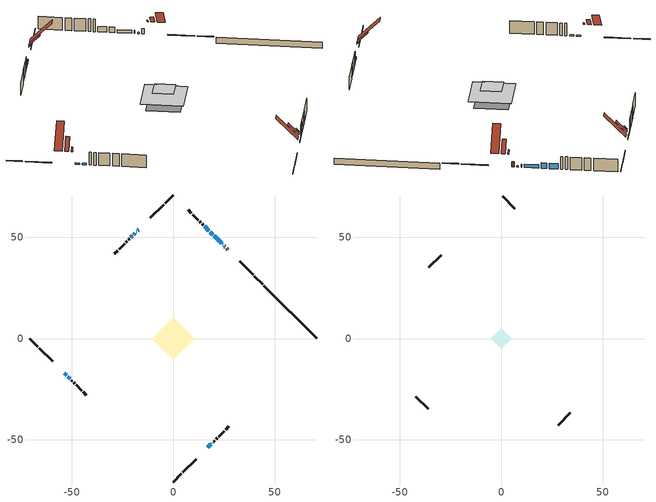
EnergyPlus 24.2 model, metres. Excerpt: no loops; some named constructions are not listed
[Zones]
conditioned space
 floor outside (Floor1 construction): -1.16,0 0,1.16 1.16,0 0,-1.16 z1.29
 floor adiabatic (AdiabaticFloorConstruction): -10.61,0 0,10.61 10.61,0 0,-10.61 z3.73
 floor foundation (Slab1 construction): -6.53,2.03 -2.03,6.53 6.53,-2.03 2.03,-6.53 z-0.94
 wall outside (RimJoist1 construction): 0,-70.84 4.04,-66.8 / -70.84,0 -66.8,-4.04 / 0,70.84 -4.04,66.8 / 44.07,26.77 40.03,30.81 z1.29:1.59
 wall outside (RimJoist2 construction): 4.7,-66.14 11.3,-59.54 / -66.14,-4.7 -59.54,-11.3 / -4.7,66.14 -11.3,59.54 / 39.37,31.47 32.77,38.07 z1.29:1.59
 wall outside (AdiabaticWallConstruction 1): 26.96,43.87 26.29,44.54 z1.29:3.32
 wall outside (AdiabaticWallConstruction): -53.73,-17.1 -52.67,-18.17 / -17.1,53.73 -17.46,53.38 / 25.64,45.2 25.28,45.56 / 17.1,-53.73 18.52,-52.32 / -52.01,-18.82 -50.95,-19.88 / -20.22,50.62 -20.93,49.91 z1.29:1.79; 24.63,46.21 24.48,46.36 / 23.82,47.01 20.23,50.61 / 19.17,-51.66 19.32,-51.51 / -18.11,52.72 -18.26,52.57 z1.29:2.51; 19.57,51.26 18.28,52.56 z1.29:3.4; 17.62,53.21 15.47,55.37 z1.29:3.32; -18.92,51.92 -19.56,51.27 z1.29:1.9
 wall outside (Wall1 construction): 19.98,-50.86 20.49,-50.35 / -50.3,-20.54 -49.79,-21.05 / -21.58,49.25 -22.09,48.74 / 14.81,56.03 14.3,56.53 z1.29:6.17
 wall outside (Wall2 construction): 21.14,-49.69 21.72,-49.11 / -49.13,-21.7 -48.55,-22.28 / -22.75,48.09 -23.33,47.51 / 13.65,57.19 13.07,57.77 z1.29:6.17
 wall outside (Wall3 construction): 22.38,-48.46 25.14,-45.7 / -47.89,-22.94 -45.14,-25.7 / -23.99,46.85 -26.74,44.09 / 12.41,58.43 9.65,61.18 z1.29:6.17
 wall outside (Wall4 construction): 25.79,-45.04 27.43,-43.41 / -44.48,-26.35 -42.85,-27.99 / -27.4,43.44 -29.03,41.8 / 8.99,61.84 7.36,63.47 z1.29:6.17
 wall foundation (FoundationWall1 construction): 70.84,0 44.72,26.11 z-0.94:1.29
 window (WindowConstruction): -53.73,-17.1 -52.67,-18.16 z1.29:1.79
 window (WindowConstruction 5): -17.1,53.73 -17.46,53.38 z1.29:1.79
 window (WindowConstruction 6): 25.64,45.2 25.28,45.55 z1.29:1.79
 window (WindowConstruction 7): 24.62,46.21 24.48,46.36 z1.29:2.51
 window (WindowConstruction 8): 23.82,47.01 20.23,50.61 z1.29:2.51
 window (WindowConstruction 9): 19.57,51.26 18.28,52.56 z1.29:3.4
 window (WindowConstruction 10): 17.62,53.21 15.47,55.37 z1.29:3.32
 window (WindowConstruction 11): 17.1,-53.73 18.52,-52.32 z1.29:1.79
 window (WindowConstruction 12): 19.18,-51.66 19.32,-51.52 z1.29:2.51
 window (WindowConstruction 1): -52.01,-18.82 -50.95,-19.88 z1.29:1.79
 window (WindowConstruction 2): -18.11,52.72 -18.26,52.58 z1.29:2.51
 window (WindowConstruction 3): -18.92,51.92 -19.56,51.27 z1.29:1.9
 window (WindowConstruction 4): -20.22,50.62 -20.93,49.91 z1.29:1.79
 door (Door): 26.96,43.87 26.29,44.54 z1.29:3.32
 ceiling adiabatic (AdiabaticFloorConstruction): 0,-10.61 10.61,0 0,10.61 -10.61,0 z3.73
 roof outside (Roof2 construction): 15.5,-55.34,6.17 12.8,-52.65,9.98 11.85,-53.6,9.98 14.54,-56.29,6.17; -55.34,-15.5,6.17 -52.65,-12.8,9.98 -53.6,-11.85,9.98 -56.29,-14.54,6.17; -15.5,55.34,6.17 -12.8,52.65,9.98 -11.85,53.6,9.98 -14.54,56.29,6.17; 28.57,42.27,6.17 25.88,39.57,9.98 26.83,38.62,9.98 29.52,41.31,6.17
 roof outside (Roof3 construction): 16.45,-54.39,6.17 15.61,-53.55,7.35 15.32,-53.85,7.35 16.15,-54.68,6.17; -54.39,-16.45,6.17 -53.55,-15.61,7.35 -53.85,-15.32,7.35 -54.68,-16.15,6.17; -16.45,54.39,6.17 -15.61,53.55,7.35 -15.32,53.85,7.35 -16.15,54.68,6.17; 27.62,43.22,6.17 26.78,42.38,7.35 27.08,42.09,7.35 27.91,42.92,6.17
attic - vented
 floor to conditioned space (Floor2 construction Reversed): -5.17,0 0,5.17 5.17,0 0,-5.17 z6.17
 floor to conditioned space (Floor3 construction Reversed): -4.28,0 0,4.28 4.28,0 0,-4.28 z6.17
 wall outside (Wall5 construction): 28.08,-42.75 34.13,-36.71 / -42.19,-28.64 -36.14,-34.69 / -29.69,41.15 -35.74,35.1 / 6.7,64.13 0.66,70.18 z1.29:6.17
 roof outside (Roof1 construction): 13.89,-56.95,6.17 8.42,-51.49,13.89 6.49,-53.42,13.89 11.95,-58.88,6.17; -56.95,-13.89,6.17 -51.49,-8.42,13.89 -53.42,-6.49,13.89 -58.88,-11.95,6.17; -13.89,56.95,6.17 -8.42,51.49,13.89 -6.49,53.42,13.89 -11.95,58.88,6.17; 30.18,40.66,6.17 24.72,35.19,13.89 26.65,33.26,13.89 32.11,38.72,6.17
[Material] Roughness=Rough; Thermal Absorptance=0.9
Name | Thickness {m} | Conductivity {W/m-K} | Density {kg/m3} | Specific Heat {J/kg-K} | Solar Absorptance | Visible Absorptance
ceiling loosefill ins | 0.169333 | 0.0480833 | 16.02 | 1046.75 | 0.7 | 0.7
ceiling stud and cavity | 0.1397 | 0.082902 | 65.682 | 1177.47 | 0.7 | 0.7
ceiling stud and cavity 1 | 0.1397 | 0.083689 | 65.682 | 1177.47 | 0.7 | 0.7
gypsum board | 0.0127 | 0.160291 | 801 | 837.4 | 0.6 | 0.6
[Construction]
Floor2 construction: ceiling loosefill ins, ceiling stud and cavity, gypsum board
Floor3 construction: ceiling loosefill ins, ceiling stud and cavity 1, gypsum board
[EnergyManagementSystem:Program]
total_airflows_program: Set total_infil_flow_rate = 0; Set total_mechvent_flow_rate = 0; Set total_natvent_flow_rate = 0; Set total_whf_flow_rate = 0; Set total_infil_flow_rate = total_infil_flow_rate + (infil_program_Qinf * 1); Set total_mechvent_flow_rate = total_mechvent_flow_rate + (infil_program_Qfan * 1); Set total_natvent_flow_rate = total_natvent_flow_rate + (natural_vent_program_Qnv * 1); Set total_whf_flow_rate = total_whf_flow_rate + (natural_vent_program_Qwhf * 1)
total_loads_program: Set loads_htg_tot = 0; Set loads_clg_tot = 0; If htg_load_cond > 0; Set loads_htg_tot = loads_htg_tot + (htg_load_cond - clg_load_cond) * 1.0; EndIf; Set loads_htg_tot = (@Max loads_htg_tot 0); If clg_load_cond > 0; Set loads_clg_tot = loads_clg_tot + (clg_load_cond - htg_load_cond) * 0.0; EndIf; Set loads_clg_tot = (@Max loads_clg_tot 0)
unit_heater_supply_fan_disaggregate_program: Set unit_heater_supply_fan_primary_htg = 0; If unit_heater_htg_coil_s > 0; Set unit_heater_supply_fan_primary_htg = unit_heater_supply_fan_s; EndIf
unmet_hours_program: Set htg_unmet_hours = 0; Set clg_unmet_hours = 0; Set unit_htg_unmet_hours = 0; If ((DayOfYear >= 1) && (DayOfYear <= 365)); Set unit_htg_unmet_hours = unit_htg_unmet_hours + conditioned_space_htg_unmet_s; If unit_htg_unmet_hours > htg_unmet_hours; Set htg_unmet_hours = unit_htg_unmet_hours; EndIf; EndIf
water_heater_EC_adj: If WarmupFlag == 0; Set dhw_e_cons = water_heater_energy + water_heater_on_cycle_parasitic + water_heater_off_cycle_parasitic; Set water_heater_ec_adj_act = 0.0 * dhw_e_cons / 1; EndIf
[EnergyManagementSystem:ProgramCallingManager]
component_loads_program_calling_manager: EndOfZoneTimestepAfterZoneReporting; component_loads_program
fridge_schedule_program_calling_manager: BeginZoneTimestepAfterInitHeatBalance; fridge_schedule_program
infil_program_calling_manager: BeginZoneTimestepAfterInitHeatBalance; infil_program
natural_vent_program_calling_manager: BeginZoneTimestepAfterInitHeatBalance; natural_vent_program
total_airflows_program_calling_manager: EndOfZoneTimestepAfterZoneReporting; total_airflows_program
total_loads_program_calling_manager: EndOfZoneTimestepAfterZoneReporting; total_loads_program
unit_heater_supply_fan_disaggregate_program_calling_manager: EndOfSystemTimestepBeforeHVACReporting; unit_heater_supply_fan_disaggregate_program
unmet_hours_program_calling_manager: EndOfZoneTimestepBeforeZoneReporting; unmet_hours_program
water_heater_EC_adj_ProgramManager: EndOfSystemTimestepBeforeHVACReporting; water_heater_EC_adj
[EnergyManagementSystem:OutputVariable] Type of Data in Variable=Summed
Name | EMS Variable | Update Frequency | EMS Program or Subroutine | Units
unit heater supply fan disaggregate htg primary | unit_heater_supply_fan_primary_htg | SystemTimestep | unit_heater_supply_fan_disaggregate_program | J
loads_htg_tot_peakload_outvar; loads_htg_tot_annual_outvar; Energy Management System Output Variable 1; Energy Management System Output Variable 45 | loads_htg_tot | ZoneTimestep | total_loads_program | J
loads_clg_tot_peakload_outvar; loads_clg_tot_annual_outvar; Energy Management System Output Variable 2; Energy Management System Output Variable 46 | loads_clg_tot | ZoneTimestep | total_loads_program | J
htg_unmet_hours_annual_outvar; Energy Management System Output Variable 3 | htg_unmet_hours | ZoneTimestep | unmet_hours_program | hr
clg_unmet_hours_annual_outvar; Energy Management System Output Variable 4 | clg_unmet_hours | ZoneTimestep | unmet_hours_program | hr
loads_htg_roofs_annual_outvar; Energy Management System Output Variable 5 | loads_htg_roofs | ZoneTimestep | component_loads_program | J
loads_htg_ceilings_annual_outvar; Energy Management System Output Variable 6 | loads_htg_ceilings | ZoneTimestep | component_loads_program | J
loads_htg_walls_annual_outvar; Energy Management System Output Variable 7 | loads_htg_walls | ZoneTimestep | component_loads_program | J
loads_htg_rim_joists_annual_outvar; Energy Management System Output Variable 8 | loads_htg_rim_joists | ZoneTimestep | component_loads_program | J
loads_htg_foundation_walls_annual_outvar; Energy Management System Output Variable 9 | loads_htg_foundation_walls | ZoneTimestep | component_loads_program | J
loads_htg_doors_annual_outvar; Energy Management System Output Variable 10 | loads_htg_doors | ZoneTimestep | component_loads_program | J
loads_htg_windows_conduction_annual_outvar; Energy Management System Output Variable 11 | loads_htg_windows_conduction | ZoneTimestep | component_loads_program | J
loads_htg_windows_solar_annual_outvar; Energy Management System Output Variable 12 | loads_htg_windows_solar | ZoneTimestep | component_loads_program | J
loads_htg_skylights_conduction_annual_outvar; Energy Management System Output Variable 13 | loads_htg_skylights_conduction | ZoneTimestep | component_loads_program | J
loads_htg_skylights_solar_annual_outvar; Energy Management System Output Variable 14 | loads_htg_skylights_solar | ZoneTimestep | component_loads_program | J
loads_htg_floors_annual_outvar; Energy Management System Output Variable 15 | loads_htg_floors | ZoneTimestep | component_loads_program | J
loads_htg_slabs_annual_outvar; Energy Management System Output Variable 16 | loads_htg_slabs | ZoneTimestep | component_loads_program | J
loads_htg_internal_mass_annual_outvar; Energy Management System Output Variable 17 | loads_htg_internal_mass | ZoneTimestep | component_loads_program | J
loads_htg_infil_annual_outvar; Energy Management System Output Variable 18 | loads_htg_infil | ZoneTimestep | component_loads_program | J
loads_htg_natvent_annual_outvar; Energy Management System Output Variable 19 | loads_htg_natvent | ZoneTimestep | component_loads_program | J
loads_htg_mechvent_annual_outvar; Energy Management System Output Variable 20 | loads_htg_mechvent | ZoneTimestep | component_loads_program | J
loads_htg_whf_annual_outvar; Energy Management System Output Variable 21 | loads_htg_whf | ZoneTimestep | component_loads_program | J
loads_htg_ducts_annual_outvar; Energy Management System Output Variable 22 | loads_htg_ducts | ZoneTimestep | component_loads_program | J
loads_htg_intgains_annual_outvar; Energy Management System Output Variable 23 | loads_htg_intgains | ZoneTimestep | component_loads_program | J
loads_htg_lighting_annual_outvar; Energy Management System Output Variable 24 | loads_htg_lighting | ZoneTimestep | component_loads_program | J
loads_clg_roofs_annual_outvar; Energy Management System Output Variable 25 | loads_clg_roofs | ZoneTimestep | component_loads_program | J
loads_clg_ceilings_annual_outvar; Energy Management System Output Variable 26 | loads_clg_ceilings | ZoneTimestep | component_loads_program | J
loads_clg_walls_annual_outvar; Energy Management System Output Variable 27 | loads_clg_walls | ZoneTimestep | component_loads_program | J
loads_clg_rim_joists_annual_outvar; Energy Management System Output Variable 28 | loads_clg_rim_joists | ZoneTimestep | component_loads_program | J
loads_clg_foundation_walls_annual_outvar; Energy Management System Output Variable 29 | loads_clg_foundation_walls | ZoneTimestep | component_loads_program | J
loads_clg_doors_annual_outvar; Energy Management System Output Variable 30 | loads_clg_doors | ZoneTimestep | component_loads_program | J
loads_clg_windows_conduction_annual_outvar; Energy Management System Output Variable 31 | loads_clg_windows_conduction | ZoneTimestep | component_loads_program | J
loads_clg_windows_solar_annual_outvar; Energy Management System Output Variable 32 | loads_clg_windows_solar | ZoneTimestep | component_loads_program | J
loads_clg_skylights_conduction_annual_outvar; Energy Management System Output Variable 33 | loads_clg_skylights_conduction | ZoneTimestep | component_loads_program | J
loads_clg_skylights_solar_annual_outvar; Energy Management System Output Variable 34 | loads_clg_skylights_solar | ZoneTimestep | component_loads_program | J
loads_clg_floors_annual_outvar; Energy Management System Output Variable 35 | loads_clg_floors | ZoneTimestep | component_loads_program | J
loads_clg_slabs_annual_outvar; Energy Management System Output Variable 36 | loads_clg_slabs | ZoneTimestep | component_loads_program | J
loads_clg_internal_mass_annual_outvar; Energy Management System Output Variable 37 | loads_clg_internal_mass | ZoneTimestep | component_loads_program | J
loads_clg_infil_annual_outvar; Energy Management System Output Variable 38 | loads_clg_infil | ZoneTimestep | component_loads_program | J
loads_clg_natvent_annual_outvar; Energy Management System Output Variable 39 | loads_clg_natvent | ZoneTimestep | component_loads_program | J
loads_clg_mechvent_annual_outvar; Energy Management System Output Variable 40 | loads_clg_mechvent | ZoneTimestep | component_loads_program | J
loads_clg_whf_annual_outvar; Energy Management System Output Variable 41 | loads_clg_whf | ZoneTimestep | component_loads_program | J
loads_clg_ducts_annual_outvar; Energy Management System Output Variable 42 | loads_clg_ducts | ZoneTimestep | component_loads_program | J
loads_clg_intgains_annual_outvar; Energy Management System Output Variable 43 | loads_clg_intgains | ZoneTimestep | component_loads_program | J
loads_clg_lighting_annual_outvar; Energy Management System Output Variable 44 | loads_clg_lighting | ZoneTimestep | component_loads_program | J
[Schedule:Day:Interval]
interior lighting schedule day: No, 01:00, 0.108182, 04:00, 0.0901515, 05:00, 0.0991667, 06:00, 0.162273, 07:00, 0.270455, 08:00, 0.342576, 10:00, 0.369621, 11:00, 0.351591, 12:00, 0.333561, 13:00, 0.324545, 14:00, 0.31553, 15:00, 0.333561, 16:00, 0.369621, 17:00, 0.450758, 18:00, 0.585985, 19:00, 0.775303, 20:00, 0.955606, 21:00, 0.991667, 22:00, 0.712197, 23:00, 0.360606, 24:00, 0.162273
interior lighting schedule day 1: No, 01:00, 0.100909, 04:00, 0.0840909, 05:00, 0.0925, 06:00, 0.151364, 07:00, 0.252273, 08:00, 0.319545, 10:00, 0.344773, 11:00, 0.327955, 12:00, 0.311136, 13:00, 0.302727, 14:00, 0.294318, 15:00, 0.311136, 16:00, 0.344773, 17:00, 0.420455, 18:00, 0.546591, 19:00, 0.723182, 20:00, 0.891364, 21:00, 0.925, 22:00, 0.664318, 23:00, 0.336364, 24:00, 0.151364
interior lighting schedule day 2: No, 01:00, 0.0927273, 04:00, 0.0772727, 05:00, 0.085, 06:00, 0.139091, 07:00, 0.231818, 08:00, 0.293636, 10:00, 0.316818, 11:00, 0.301364, 12:00, 0.285909, 13:00, 0.278182, 14:00, 0.270455, 15:00, 0.285909, 16:00, 0.316818, 17:00, 0.386364, 18:00, 0.502273, 19:00, 0.664545, 20:00, 0.819091, 21:00, 0.85, 22:00, 0.610455, 23:00, 0.309091, 24:00, 0.139091
interior lighting schedule day 3: No, 01:00, 0.0845455, 04:00, 0.0704545, 05:00, 0.0775, 06:00, 0.126818, 07:00, 0.211364, 08:00, 0.267727, 10:00, 0.288864, 11:00, 0.274773, 12:00, 0.260682, 13:00, 0.253636, 14:00, 0.246591, 15:00, 0.260682, 16:00, 0.288864, 17:00, 0.352273, 18:00, 0.457955, 19:00, 0.605909, 20:00, 0.746818, 21:00, 0.775, 22:00, 0.556591, 23:00, 0.281818, 24:00, 0.126818
interior lighting schedule day 4: No, 01:00, 0.0763636, 04:00, 0.0636364, 05:00, 0.07, 06:00, 0.114545, 07:00, 0.190909, 08:00, 0.241818, 10:00, 0.260909, 11:00, 0.248182, 12:00, 0.235455, 13:00, 0.229091, 14:00, 0.222727, 15:00, 0.235455, 16:00, 0.260909, 17:00, 0.318182, 18:00, 0.413636, 19:00, 0.547273, 20:00, 0.674545, 21:00, 0.7, 22:00, 0.502727, 23:00, 0.254545, 24:00, 0.114545
interior lighting schedule day 5: No, 01:00, 0.0727273, 04:00, 0.0606061, 05:00, 0.0666667, 06:00, 0.109091, 07:00, 0.181818, 08:00, 0.230303, 10:00, 0.248485, 11:00, 0.236364, 12:00, 0.224242, 13:00, 0.218182, 14:00, 0.212121, 15:00, 0.224242, 16:00, 0.248485, 17:00, 0.30303, 18:00, 0.393939, 19:00, 0.521212, 20:00, 0.642424, 21:00, 0.666667, 22:00, 0.478788, 23:00, 0.242424, 24:00, 0.109091
interior lighting schedule day 6: No, 01:00, 0.0745455, 04:00, 0.0621212, 05:00, 0.0683333, 06:00, 0.111818, 07:00, 0.186364, 08:00, 0.236061, 10:00, 0.254697, 11:00, 0.242273, 12:00, 0.229848, 13:00, 0.223636, 14:00, 0.217424, 15:00, 0.229848, 16:00, 0.254697, 17:00, 0.310606, 18:00, 0.403788, 19:00, 0.534242, 20:00, 0.658485, 21:00, 0.683333, 22:00, 0.490758, 23:00, 0.248485, 24:00, 0.111818
interior lighting schedule day 7: No, 01:00, 0.08, 04:00, 0.0666667, 05:00, 0.0733333, 06:00, 0.12, 07:00, 0.2, 08:00, 0.253333, 10:00, 0.273333, 11:00, 0.26, 12:00, 0.246667, 13:00, 0.24, 14:00, 0.233333, 15:00, 0.246667, 16:00, 0.273333, 17:00, 0.333333, 18:00, 0.433333, 19:00, 0.573333, 20:00, 0.706667, 21:00, 0.733333, 22:00, 0.526667, 23:00, 0.266667, 24:00, 0.12
interior lighting schedule day 8: No, 01:00, 0.0890909, 04:00, 0.0742424, 05:00, 0.0816667, 06:00, 0.133636, 07:00, 0.222727, 08:00, 0.282121, 10:00, 0.304394, 11:00, 0.289545, 12:00, 0.274697, 13:00, 0.267273, 14:00, 0.259848, 15:00, 0.274697, 16:00, 0.304394, 17:00, 0.371212, 18:00, 0.482576, 19:00, 0.638485, 20:00, 0.78697, 21:00, 0.816667, 22:00, 0.586515, 23:00, 0.29697, 24:00, 0.133636
interior lighting schedule day 9: No, 01:00, 0.0972727, 04:00, 0.0810606, 05:00, 0.0891667, 06:00, 0.145909, 07:00, 0.243182, 08:00, 0.30803, 10:00, 0.332348, 11:00, 0.316136, 12:00, 0.299924, 13:00, 0.291818, 14:00, 0.283712, 15:00, 0.299924, 16:00, 0.332348, 17:00, 0.405303, 18:00, 0.526894, 19:00, 0.697121, 20:00, 0.859242, 21:00, 0.891667, 22:00, 0.640379, 23:00, 0.324242, 24:00, 0.145909
interior lighting schedule day 10: No, 01:00, 0.105455, 04:00, 0.0878788, 05:00, 0.0966667, 06:00, 0.158182, 07:00, 0.263636, 08:00, 0.333939, 10:00, 0.360303, 11:00, 0.342727, 12:00, 0.325152, 13:00, 0.316364, 14:00, 0.307576, 15:00, 0.325152, 16:00, 0.360303, 17:00, 0.439394, 18:00, 0.571212, 19:00, 0.755758, 20:00, 0.931515, 21:00, 0.966667, 22:00, 0.694242, 23:00, 0.351515, 24:00, 0.158182
interior lighting schedule day 11: No, 01:00, 0.109091, 04:00, 0.0909091, 05:00, 0.1, 06:00, 0.163636, 07:00, 0.272727, 08:00, 0.345455, 10:00, 0.372727, 11:00, 0.354545, 12:00, 0.336364, 13:00, 0.327273, 14:00, 0.318182, 15:00, 0.336364, 16:00, 0.372727, 17:00, 0.454545, 18:00, 0.590909, 19:00, 0.781818, 20:00, 0.963636, 21:00, 1, 22:00, 0.718182, 23:00, 0.363636, 24:00, 0.163636
interior lighting schedule default day; occupants schedule default day; clothes dryer schedule default day; cooking range schedule default day; misc plug loads schedule default day; general water use schedule default day; heating setpoint default day; cooling setpoint default day; clothes dryer exhaust 0 schedule default day; cooling season schedule day; cooling season schedule day 2; cooling season schedule default day; exterior lighting schedule default day; natural vent schedule default day: No, 24:00, 0
occupants schedule day: No, 05:00, 0.426829, 06:00, 0.719512, 07:00, 1, 08:00, 0.670732, 09:00, 0.329268, 14:00, 0.170732, 15:00, 0.231707, 16:00, 0.329268, 17:00, 0.5, 18:00, 0.670732, 19:00, 0.829268, 21:00, 1, 22:00, 0.853659, 23:00, 0.646341, 24:00, 0.426829
clothes dryer schedule day; clothes dryer exhaust 0 schedule day: No, 01:00, 0.123457, 02:00, 0.0740741, 03:00, 0.0493827, 04:00, 0.0246914, 05:00, 0.0493827, 06:00, 0.0740741, 07:00, 0.197531, 08:00, 0.395062, 09:00, 0.592593, 10:00, 0.839506, 11:00, 0.962963, 12:00, 1, 13:00, 0.91358, 14:00, 0.82716, 15:00, 0.716049, 16:00, 0.753086, 17:00, 0.679012, 18:00, 0.666667, 20:00, 0.62963, 21:00, 0.641975, 22:00, 0.666667, 23:00, 0.54321, 24:00, 0.296296
cooking range schedule day: No, 05:00, 0.0597015, 06:00, 0.11194, 07:00, 0.171642, 08:00, 0.291045, 11:00, 0.343284, 12:00, 0.402985, 13:00, 0.462687, 14:00, 0.343284, 15:00, 0.291045, 16:00, 0.402985, 17:00, 0.567164, 18:00, 1, 19:00, 0.850746, 20:00, 0.432836, 21:00, 0.291045, 22:00, 0.231343, 23:00, 0.171642, 24:00, 0.11194
misc plug loads schedule day: No, 06:00, 0.705882, 07:00, 0.745098, 08:00, 0.803922, 15:00, 0.823529, 16:00, 0.862745, 17:00, 0.921569, 18:00, 0.980392, 19:00, 1, 20:00, 0.980392, 21:00, 0.941176, 22:00, 0.862745, 23:00, 0.784314, 24:00, 0.72549
general water use schedule day: No, 01:00, 0.315068, 03:00, 0.287671, 04:00, 0.342466, 05:00, 0.369863, 06:00, 0.520548, 07:00, 0.60274, 08:00, 0.534247, 10:00, 0.506849, 11:00, 0.465753, 14:00, 0.479452, 15:00, 0.534247, 16:00, 0.589041, 17:00, 0.69863, 18:00, 0.876712, 19:00, 0.890411, 20:00, 0.986301, 21:00, 1, 22:00, 0.863014, 23:00, 0.616438, 24:00, 0.465753
heating setpoint day: No, 24:00, 21
cooling setpoint day: No, 24:00, 25
cooling season schedule day 1: No, 24:00, 1
exterior lighting schedule day: No, 01:00, 0.566667, 03:00, 0.524167, 05:00, 0.495833, 06:00, 0.5525, 07:00, 0.623333, 08:00, 0.580833, 09:00, 0.439167, 10:00, 0.354167, 12:00, 0.34, 13:00, 0.354167, 14:00, 0.396667, 15:00, 0.425, 16:00, 0.495833, 17:00, 0.623333, 18:00, 0.793333, 19:00, 0.906667, 20:00, 0.963333, 21:00, 0.991667, 22:00, 0.920833, 23:00, 0.793333, 24:00, 0.665833
exterior lighting schedule day 1: No, 01:00, 0.528571, 03:00, 0.488929, 05:00, 0.4625, 06:00, 0.515357, 07:00, 0.581429, 08:00, 0.541786, 09:00, 0.409643, 10:00, 0.330357, 12:00, 0.317143, 13:00, 0.330357, 14:00, 0.37, 15:00, 0.396429, 16:00, 0.4625, 17:00, 0.581429, 18:00, 0.74, 19:00, 0.845714, 20:00, 0.898571, 21:00, 0.925, 22:00, 0.858929, 23:00, 0.74, 24:00, 0.621071
exterior lighting schedule day 10: No, 01:00, 0.552381, 03:00, 0.510952, 05:00, 0.483333, 06:00, 0.538571, 07:00, 0.607619, 08:00, 0.56619, 09:00, 0.428095, 10:00, 0.345238, 12:00, 0.331429, 13:00, 0.345238, 14:00, 0.386667, 15:00, 0.414286, 16:00, 0.483333, 17:00, 0.607619, 18:00, 0.773333, 19:00, 0.88381, 20:00, 0.939048, 21:00, 0.966667, 22:00, 0.897619, 23:00, 0.773333, 24:00, 0.649048
exterior lighting schedule day 11: No, 01:00, 0.571429, 03:00, 0.528571, 05:00, 0.5, 06:00, 0.557143, 07:00, 0.628571, 08:00, 0.585714, 09:00, 0.442857, 10:00, 0.357143, 12:00, 0.342857, 13:00, 0.357143, 14:00, 0.4, 15:00, 0.428571, 16:00, 0.5, 17:00, 0.628571, 18:00, 0.8, 19:00, 0.914286, 20:00, 0.971429, 21:00, 1, 22:00, 0.928571, 23:00, 0.8, 24:00, 0.671429
exterior lighting schedule day 2: No, 01:00, 0.485714, 03:00, 0.449286, 05:00, 0.425, 06:00, 0.473571, 07:00, 0.534286, 08:00, 0.497857, 09:00, 0.376429, 10:00, 0.303571, 12:00, 0.291429, 13:00, 0.303571, 14:00, 0.34, 15:00, 0.364286, 16:00, 0.425, 17:00, 0.534286, 18:00, 0.68, 19:00, 0.777143, 20:00, 0.825714, 21:00, 0.85, 22:00, 0.789286, 23:00, 0.68, 24:00, 0.570714
exterior lighting schedule day 3: No, 01:00, 0.442857, 03:00, 0.409643, 05:00, 0.3875, 06:00, 0.431786, 07:00, 0.487143, 08:00, 0.453929, 09:00, 0.343214, 10:00, 0.276786, 12:00, 0.265714, 13:00, 0.276786, 14:00, 0.31, 15:00, 0.332143, 16:00, 0.3875, 17:00, 0.487143, 18:00, 0.62, 19:00, 0.708571, 20:00, 0.752857, 21:00, 0.775, 22:00, 0.719643, 23:00, 0.62, 24:00, 0.520357
exterior lighting schedule day 4: No, 01:00, 0.4, 03:00, 0.37, 05:00, 0.35, 06:00, 0.39, 07:00, 0.44, 08:00, 0.41, 09:00, 0.31, 10:00, 0.25, 12:00, 0.24, 13:00, 0.25, 14:00, 0.28, 15:00, 0.3, 16:00, 0.35, 17:00, 0.44, 18:00, 0.56, 19:00, 0.64, 20:00, 0.68, 21:00, 0.7, 22:00, 0.65, 23:00, 0.56, 24:00, 0.47
exterior lighting schedule day 5: No, 01:00, 0.380952, 03:00, 0.352381, 05:00, 0.333333, 06:00, 0.371429, 07:00, 0.419048, 08:00, 0.390476, 09:00, 0.295238, 10:00, 0.238095, 12:00, 0.228571, 13:00, 0.238095, 14:00, 0.266667, 15:00, 0.285714, 16:00, 0.333333, 17:00, 0.419048, 18:00, 0.533333, 19:00, 0.609524, 20:00, 0.647619, 21:00, 0.666667, 22:00, 0.619048, 23:00, 0.533333, 24:00, 0.447619
exterior lighting schedule day 6: No, 01:00, 0.390476, 03:00, 0.36119, 05:00, 0.341667, 06:00, 0.380714, 07:00, 0.429524, 08:00, 0.400238, 09:00, 0.302619, 10:00, 0.244048, 12:00, 0.234286, 13:00, 0.244048, 14:00, 0.273333, 15:00, 0.292857, 16:00, 0.341667, 17:00, 0.429524, 18:00, 0.546667, 19:00, 0.624762, 20:00, 0.66381, 21:00, 0.683333, 22:00, 0.634524, 23:00, 0.546667, 24:00, 0.45881
exterior lighting schedule day 7: No, 01:00, 0.419048, 03:00, 0.387619, 05:00, 0.366667, 06:00, 0.408571, 07:00, 0.460952, 08:00, 0.429524, 09:00, 0.324762, 10:00, 0.261905, 12:00, 0.251429, 13:00, 0.261905, 14:00, 0.293333, 15:00, 0.314286, 16:00, 0.366667, 17:00, 0.460952, 18:00, 0.586667, 19:00, 0.670476, 20:00, 0.712381, 21:00, 0.733333, 22:00, 0.680952, 23:00, 0.586667, 24:00, 0.492381
exterior lighting schedule day 8: No, 01:00, 0.466667, 03:00, 0.431667, 05:00, 0.408333, 06:00, 0.455, 07:00, 0.513333, 08:00, 0.478333, 09:00, 0.361667, 10:00, 0.291667, 12:00, 0.28, 13:00, 0.291667, 14:00, 0.326667, 15:00, 0.35, 16:00, 0.408333, 17:00, 0.513333, 18:00, 0.653333, 19:00, 0.746667, 20:00, 0.793333, 21:00, 0.816667, 22:00, 0.758333, 23:00, 0.653333, 24:00, 0.548333
exterior lighting schedule day 9: No, 01:00, 0.509524, 03:00, 0.47131, 05:00, 0.445833, 06:00, 0.496786, 07:00, 0.560476, 08:00, 0.522262, 09:00, 0.394881, 10:00, 0.318452, 12:00, 0.305714, 13:00, 0.318452, 14:00, 0.356667, 15:00, 0.382143, 16:00, 0.445833, 17:00, 0.560476, 18:00, 0.713333, 19:00, 0.815238, 20:00, 0.86619, 21:00, 0.891667, 22:00, 0.827976, 23:00, 0.713333, 24:00, 0.59869
[Schedule:Week:Daily]
heating setpoint Week Rule - Jan1-Dec31: heating setpoint day, heating setpoint day, heating setpoint day, heating setpoint day, heating setpoint day, heating setpoint day, heating setpoint day, heating setpoint default day, heating setpoint default day, heating setpoint default day, heating setpoint default day, heating setpoint default day
cooling setpoint Week Rule - Jan1-Dec31: cooling setpoint day, cooling setpoint day, cooling setpoint day, cooling setpoint day, cooling setpoint day, cooling setpoint day, cooling setpoint day, cooling setpoint default day, cooling setpoint default day, cooling setpoint default day, cooling setpoint default day, cooling setpoint default day
clothes dryer exhaust 0 schedule Week Rule - Jan1-Dec31: clothes dryer exhaust 0 schedule day, clothes dryer exhaust 0 schedule day, clothes dryer exhaust 0 schedule day, clothes dryer exhaust 0 schedule day, clothes dryer exhaust 0 schedule day, clothes dryer exhaust 0 schedule day, clothes dryer exhaust 0 schedule day, clothes dryer exhaust 0 schedule default day, clothes dryer exhaust 0 schedule default day, clothes dryer exhaust 0 schedule default day, clothes dryer exhaust 0 schedule default day, clothes dryer exhaust 0 schedule default day
cooling season schedule Week Rule - Jan1-May26: cooling season schedule day, cooling season schedule day, cooling season schedule day, cooling season schedule day, cooling season schedule day, cooling season schedule day, cooling season schedule day, cooling season schedule default day, cooling season schedule default day, cooling season schedule default day, cooling season schedule default day, cooling season schedule default day
cooling season schedule Week Rule - May27-Jun2: cooling season schedule day, cooling season schedule day, cooling season schedule day, cooling season schedule day, cooling season schedule day, cooling season schedule day 1, cooling season schedule day 1, cooling season schedule default day, cooling season schedule default day, cooling season schedule default day, cooling season schedule default day, cooling season schedule default day
cooling season schedule Week Rule - Jun3-Aug25: cooling season schedule day 1, cooling season schedule day 1, cooling season schedule day 1, cooling season schedule day 1, cooling season schedule day 1, cooling season schedule day 1, cooling season schedule day 1, cooling season schedule default day, cooling season schedule default day, cooling season schedule default day, cooling season schedule default day, cooling season schedule default day
cooling season schedule Week Rule - Aug26-Sep1: cooling season schedule day 1, cooling season schedule day 1, cooling season schedule day 1, cooling season schedule day 1, cooling season schedule day 1, cooling season schedule day 1, cooling season schedule day 2, cooling season schedule default day, cooling season schedule default day, cooling season schedule default day, cooling season schedule default day, cooling season schedule default day
cooling season schedule Week Rule - Sep2-Dec31: cooling season schedule day 2, cooling season schedule day 2, cooling season schedule day 2, cooling season schedule day 2, cooling season schedule day 2, cooling season schedule day 2, cooling season schedule day 2, cooling season schedule default day, cooling season schedule default day, cooling season schedule default day, cooling season schedule default day, cooling season schedule default day
exterior lighting schedule Week Rule - Jun3-Jun30: exterior lighting schedule day 5, exterior lighting schedule day 5, exterior lighting schedule day 5, exterior lighting schedule day 5, exterior lighting schedule day 5, exterior lighting schedule day 5, exterior lighting schedule day 5, exterior lighting schedule default day, exterior lighting schedule default day, exterior lighting schedule default day, exterior lighting schedule default day, exterior lighting schedule default day
exterior lighting schedule Week Rule - Jul1-Jul28: exterior lighting schedule day 6, exterior lighting schedule day 6, exterior lighting schedule day 6, exterior lighting schedule day 6, exterior lighting schedule day 6, exterior lighting schedule day 6, exterior lighting schedule day 6, exterior lighting schedule default day, exterior lighting schedule default day, exterior lighting schedule default day, exterior lighting schedule default day, exterior lighting schedule default day
exterior lighting schedule Week Rule - Jul29-Aug4: exterior lighting schedule day 6, exterior lighting schedule day 6, exterior lighting schedule day 6, exterior lighting schedule day 7, exterior lighting schedule day 7, exterior lighting schedule day 7, exterior lighting schedule day 7, exterior lighting schedule default day, exterior lighting schedule default day, exterior lighting schedule default day, exterior lighting schedule default day, exterior lighting schedule default day
exterior lighting schedule Week Rule - Aug5-Aug25: exterior lighting schedule day 7, exterior lighting schedule day 7, exterior lighting schedule day 7, exterior lighting schedule day 7, exterior lighting schedule day 7, exterior lighting schedule day 7, exterior lighting schedule day 7, exterior lighting schedule default day, exterior lighting schedule default day, exterior lighting schedule default day, exterior lighting schedule default day, exterior lighting schedule default day
exterior lighting schedule Week Rule - Aug26-Sep1: exterior lighting schedule day 7, exterior lighting schedule day 7, exterior lighting schedule day 7, exterior lighting schedule day 7, exterior lighting schedule day 7, exterior lighting schedule day 7, exterior lighting schedule day 8, exterior lighting schedule default day, exterior lighting schedule default day, exterior lighting schedule default day, exterior lighting schedule default day, exterior lighting schedule default day
exterior lighting schedule Week Rule - Sep2-Sep29: exterior lighting schedule day 8, exterior lighting schedule day 8, exterior lighting schedule day 8, exterior lighting schedule day 8, exterior lighting schedule day 8, exterior lighting schedule day 8, exterior lighting schedule day 8, exterior lighting schedule default day, exterior lighting schedule default day, exterior lighting schedule default day, exterior lighting schedule default day, exterior lighting schedule default day
exterior lighting schedule Week Rule - Sep30-Oct6: exterior lighting schedule day 8, exterior lighting schedule day 9, exterior lighting schedule day 9, exterior lighting schedule day 9, exterior lighting schedule day 9, exterior lighting schedule day 9, exterior lighting schedule day 9, exterior lighting schedule default day, exterior lighting schedule default day, exterior lighting schedule default day, exterior lighting schedule default day, exterior lighting schedule default day
exterior lighting schedule Week Rule - Oct7-Oct27: exterior lighting schedule day 9, exterior lighting schedule day 9, exterior lighting schedule day 9, exterior lighting schedule day 9, exterior lighting schedule day 9, exterior lighting schedule day 9, exterior lighting schedule day 9, exterior lighting schedule default day, exterior lighting schedule default day, exterior lighting schedule default day, exterior lighting schedule default day, exterior lighting schedule default day
exterior lighting schedule Week Rule - Oct28-Nov3: exterior lighting schedule day 9, exterior lighting schedule day 9, exterior lighting schedule day 9, exterior lighting schedule day 9, exterior lighting schedule day 10, exterior lighting schedule day 10, exterior lighting schedule day 10, exterior lighting schedule default day, exterior lighting schedule default day, exterior lighting schedule default day, exterior lighting schedule default day, exterior lighting schedule default day
exterior lighting schedule Week Rule - Nov4-Nov24: exterior lighting schedule day 10, exterior lighting schedule day 10, exterior lighting schedule day 10, exterior lighting schedule day 10, exterior lighting schedule day 10, exterior lighting schedule day 10, exterior lighting schedule day 10, exterior lighting schedule default day, exterior lighting schedule default day, exterior lighting schedule default day, exterior lighting schedule default day, exterior lighting schedule default day
exterior lighting schedule Week Rule - Nov25-Dec1: exterior lighting schedule day 10, exterior lighting schedule day 10, exterior lighting schedule day 10, exterior lighting schedule day 10, exterior lighting schedule day 10, exterior lighting schedule day 10, exterior lighting schedule day 11, exterior lighting schedule default day, exterior lighting schedule default day, exterior lighting schedule default day, exterior lighting schedule default day, exterior lighting schedule default day
exterior lighting schedule Week Rule - Dec2-Dec31: exterior lighting schedule day 11, exterior lighting schedule day 11, exterior lighting schedule day 11, exterior lighting schedule day 11, exterior lighting schedule day 11, exterior lighting schedule day 11, exterior lighting schedule day 11, exterior lighting schedule default day, exterior lighting schedule default day, exterior lighting schedule default day, exterior lighting schedule default day, exterior lighting schedule default day
natural vent schedule Week Rule - Jan1-Dec31: natural vent schedule default day, natural vent schedule default day, natural vent schedule default day, natural vent schedule default day, natural vent schedule default day, natural vent schedule default day, natural vent schedule default day, natural vent schedule default day, natural vent schedule default day, natural vent schedule default day, natural vent schedule default day, natural vent schedule default day
[Schedule:Year]
heating setpoint: heating setpoint Week Rule - Jan1-Dec31, 1, 1, 12, 31
cooling setpoint: cooling setpoint Week Rule - Jan1-Dec31, 1, 1, 12, 31
clothes dryer exhaust 0 schedule: clothes dryer exhaust 0 schedule Week Rule - Jan1-Dec31, 1, 1, 12, 31
cooling season schedule: cooling season schedule Week Rule - Jan1-May26, 1, 1, 5, 26, cooling season schedule Week Rule - May27-Jun2, 5, 27, 6, 2, cooling season schedule Week Rule - Jun3-Aug25, 6, 3, 8, 25, cooling season schedule Week Rule - Aug26-Sep1, 8, 26, 9, 1, cooling season schedule Week Rule - Sep2-Dec31, 9, 2, 12, 31
natural vent schedule: natural vent schedule Week Rule - Jan1-Dec31, 1, 1, 12, 31
